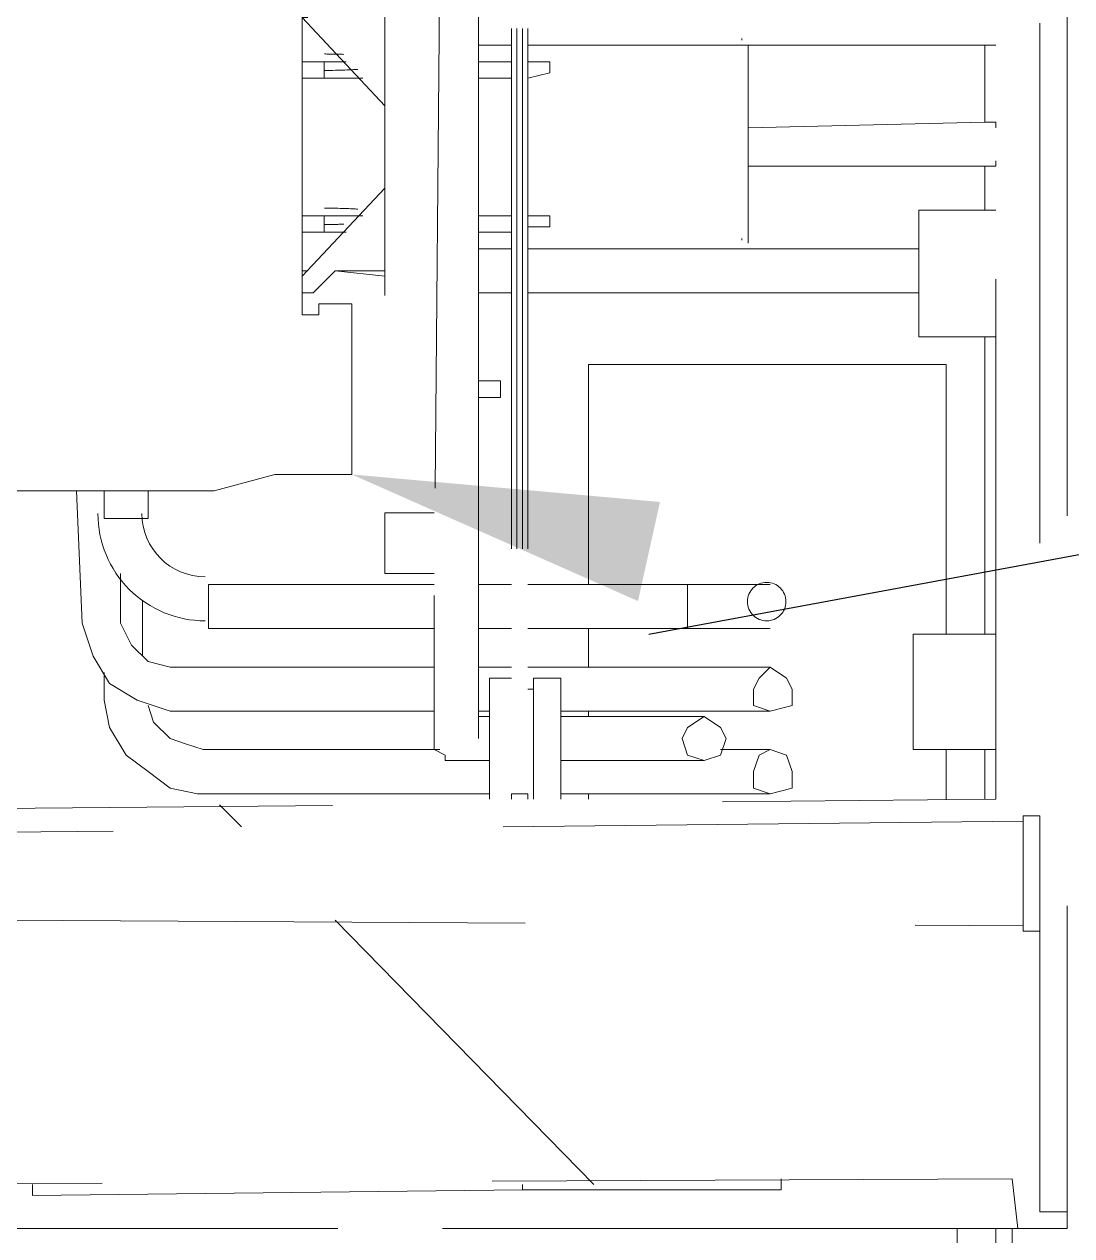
# Model space of a CAD drawing. Header units: metres. Extents: x 2999 to 3164, y 1641 to 1678.
# Drawn here: x 3140.9976 to 3141.4004, y 1664.7354 to 1665.2014 of the extents above; entities that cross this region are included whole.
import ezdxf

# ---------------------------------------------------------------- set-up
doc = ezdxf.new("R2010")
doc.units = ezdxf.units.M
doc.linetypes.add('CONTORNO_QUADRO_T', pattern=[0.35, 0.2, -0.15])
doc.layers.add('PDF28_Geometry', color=7, linetype='Continuous')
doc.layers.add('PDF28_Solid Fills', color=7, linetype='Continuous', true_color=0x00a5dd)

msp = doc.modelspace()

# ---------------------------------------------------------------- linework, layer by layer
at = {"layer": 'PDF28_Geometry', "linetype": 'CONTORNO_QUADRO_T', "lineweight": 15}
for points in [[(3141.172229623183, 1664.926636278035), (3141.172229623183, 1664.928752931904), (3141.172229623183, 1664.935102893513), (3141.172229623183, 1664.958386086079), (3141.172229623183, 1665.007069125081), (3141.172229623183, 1665.106551856953), (3141.172229623183, 1665.206034588826), (3141.172229623183, 1665.218734512044), (3141.178579584792, 1665.229317781392), (3141.18916285414, 1665.235667743), (3141.199746123489, 1665.23778439687), (3141.25054581636, 1665.23778439687), (3141.275945662795, 1665.23778439687), (3141.286528932144, 1665.242017704609), (3141.297112201492, 1665.248367666218), (3141.303462163101, 1665.258950935566), (3141.30769547084, 1665.269534204915), (3141.309812124709, 1665.29493405135), (3141.309812124709, 1665.394416783223), (3141.309812124709, 1665.593382246968)], [(3141.398711587234, 1665.567982400532), (3141.398711587234, 1665.559515785054), (3141.398711587234, 1665.220851165913), (3141.398711587234, 1665.212384550435), (3141.398711587234, 1664.744604045247)], [(3141.155296392226, 1665.218734512044), (3141.155296392226, 1665.29705070522), (3141.136246507399, 1665.29705070522), (3141.136246507399, 1665.01341908669), (3141.155296392226, 1665.01341908669)], [(3141.157413046096, 1665.222967819783), (3141.155296392226, 1664.981669278645), (3141.155296392226, 1664.95203612447), (3141.155296392226, 1664.939336201252), (3141.155296392226, 1664.928752931904), (3141.155296392226, 1664.924519624165), (3141.155296392226, 1664.922402970295), (3141.159529699965, 1664.920286316426), (3141.159529699965, 1664.918169662556), (3141.161646353835, 1664.918169662556), (3141.163763007705, 1664.918169662556), (3141.165879661574, 1664.918169662556), (3141.176462930923, 1664.918169662556)], [(3140.916114504959, 1664.89911977773), (3141.371195086929, 1664.903353085469), (3141.371195086929, 1665.210267896565)], [(3141.106613353225, 1665.203917934956), (3141.104496699355, 1665.203917934956), (3141.136246507399, 1665.170051473042)], [(3141.388128317886, 1665.201801281087), (3141.388128317886, 1664.89700312386), (3141.381778356277, 1664.89700312386), (3141.381778356277, 1664.89488646999), (3140.990197390396, 1664.890653162251)], [(3141.172229623183, 1665.193334665608), (3141.184929546401, 1665.193334665608)], [(3141.19127950801, 1665.193334665608), (3141.371195086929, 1665.193334665608)], [(3141.275945662795, 1665.117135126301), (3141.275945662795, 1665.193334665608)], [(3141.127779891921, 1665.18063474239), (3141.104496699355, 1665.18063474239), (3141.112963314834, 1665.18063474239), (3141.112963314834, 1665.186984703999), (3141.104496699355, 1665.186984703999), (3141.121429930312, 1665.186984703999)], [(3141.172229623183, 1665.186984703999), (3141.184929546401, 1665.186984703999)], [(3141.19127950801, 1665.186984703999), (3141.199746123489, 1665.186984703999), (3141.199746123489, 1665.18275139626), (3141.19127950801, 1665.18063474239)], [(3141.184929546401, 1665.18063474239), (3141.172229623183, 1665.18063474239)], [(3141.371195086929, 1665.148884934346), (3141.371195086929, 1665.146768280476), (3141.36696177919, 1665.146768280476), (3141.275945662795, 1665.146768280476), (3141.275945662795, 1665.161584857563), (3141.36696177919, 1665.163701511433), (3141.371195086929, 1665.163701511433), (3141.371195086929, 1665.161584857563)], [(3141.136246507399, 1665.138301664998), (3141.104496699355, 1665.104435203084)], [(3141.371195086929, 1665.129835049519), (3141.341561932754, 1665.129835049519), (3141.341561932754, 1665.081152010518), (3141.371195086929, 1665.081152010518)], [(3141.121429930312, 1665.121368434041), (3141.104496699355, 1665.121368434041), (3141.112963314834, 1665.121368434041), (3141.112963314834, 1665.127718395649), (3141.104496699355, 1665.127718395649), (3141.127779891921, 1665.127718395649)], [(3141.172229623183, 1665.127718395649), (3141.184929546401, 1665.127718395649)], [(3141.19127950801, 1665.127718395649), (3141.199746123489, 1665.127718395649), (3141.199746123489, 1665.12348508791), (3141.19127950801, 1665.12348508791)], [(3141.184929546401, 1665.121368434041), (3141.172229623183, 1665.121368434041)], [(3141.172229623183, 1665.115018472432), (3141.184929546401, 1665.115018472432)], [(3141.19127950801, 1665.115018472432), (3141.341561932754, 1665.115018472432)], [(3141.104496699355, 1665.098085241475), (3141.108730007094, 1665.098085241475), (3141.117196622573, 1665.106551856953), (3141.136246507399, 1665.106551856953)], [(3141.106613353225, 1665.106551856953), (3141.104496699355, 1665.106551856953)], [(3141.136246507399, 1665.104435203084), (3141.117196622573, 1665.106551856953)], [(3141.172229623183, 1665.098085241475), (3141.184929546401, 1665.098085241475)], [(3141.19127950801, 1665.098085241475), (3141.341561932754, 1665.098085241475)], [(3141.214562700576, 1665.070568741169), (3141.214562700576, 1664.985902586384), (3141.214562700576, 1665.070568741169), (3141.352145202102, 1665.070568741169), (3141.352145202102, 1664.966852701558)], [(3141.172229623183, 1665.064218779561), (3141.180696238662, 1665.064218779561), (3141.180696238662, 1665.057868817952), (3141.172229623183, 1665.057868817952)], [(3141.017713890701, 1665.021885702168), (3141.019830544571, 1664.971086009297), (3141.02406385231, 1664.958386086079), (3141.030413813919, 1664.947802816731), (3141.040997083267, 1664.941452855122), (3141.053697006485, 1664.937219547383), (3141.155296392226, 1664.937219547383)], [(3141.028297160049, 1665.021885702168), (3141.028297160049, 1665.01130243282)], [(3141.045230391006, 1665.01130243282), (3141.045230391006, 1665.021885702168)], [(3141.136246507399, 1665.01341908669), (3141.136246507399, 1664.990135894124), (3141.155296392226, 1664.990135894124)], [(3141.155296392226, 1664.95415277834), (3141.081213506789, 1664.95415277834), (3141.064280275833, 1664.95415277834), (3141.053697006485, 1664.95415277834), (3141.045230391006, 1664.956269432209), (3141.038880429397, 1664.962619393818), (3141.034647121658, 1664.971086009297), (3141.034647121658, 1664.990135894124)], [(3141.155296392226, 1664.985902586384), (3141.068513583572, 1664.985902586384)], [(3141.184929546401, 1664.985902586384), (3141.172229623183, 1664.985902586384)], [(3141.284412278274, 1664.985902586384), (3141.252662470229, 1664.985902586384), (3141.19127950801, 1664.985902586384)], [(3141.043113737137, 1664.958386086079), (3141.043113737137, 1664.964736047688), (3141.043113737137, 1664.973202663167), (3141.043113737137, 1664.979552624775)], [(3141.068513583572, 1664.968969355427), (3141.155296392226, 1664.968969355427)], [(3141.172229623183, 1664.968969355427), (3141.184929546401, 1664.968969355427)], [(3141.19127950801, 1664.968969355427), (3141.252662470229, 1664.968969355427), (3141.284412278274, 1664.968969355427)], [(3141.371195086929, 1664.966852701558), (3141.339445278884, 1664.966852701558), (3141.339445278884, 1664.922402970295), (3141.371195086929, 1664.922402970295)], [(3141.184929546401, 1664.95415277834), (3141.172229623183, 1664.95415277834)], [(3141.284412278274, 1664.95415277834), (3141.282295624404, 1664.95415277834), (3141.273829008926, 1664.95415277834), (3141.24631250862, 1664.95415277834), (3141.19127950801, 1664.95415277834)], [(3141.028297160049, 1664.95203612447), (3141.028297160049, 1664.941452855122), (3141.030413813919, 1664.930869585774), (3141.036763775528, 1664.920286316426), (3141.045230391006, 1664.913936354817), (3141.053697006485, 1664.907586393208), (3141.064280275833, 1664.905469739339), (3141.087563468398, 1664.905469739339), (3141.176462930923, 1664.905469739339)], [(3141.184929546401, 1664.949919470601), (3141.176462930923, 1664.949919470601), (3141.176462930923, 1664.903353085469)], [(3141.203979431228, 1664.903353085469), (3141.203979431228, 1664.949919470601), (3141.19339616188, 1664.949919470601), (3141.19339616188, 1664.903353085469)], [(3141.19339616188, 1664.945686162861), (3141.19127950801, 1664.945686162861)], [(3141.157413046096, 1664.922402970295), (3141.096030083876, 1664.922402970295), (3141.066396929702, 1664.922402970295), (3141.060046968094, 1664.924519624165), (3141.053697006485, 1664.926636278035), (3141.047347044876, 1664.932986239644), (3141.045230391006, 1664.939336201252)], [(3141.172229623183, 1664.937219547383), (3141.176462930923, 1664.937219547383)], [(3141.176462930923, 1664.935102893513), (3141.172229623183, 1664.935102893513)], [(3141.203979431228, 1664.937219547383), (3141.252662470229, 1664.937219547383), (3141.275945662795, 1664.937219547383), (3141.282295624404, 1664.937219547383), (3141.284412278274, 1664.937219547383)], [(3141.259012431838, 1664.935102893513), (3141.256895777969, 1664.935102893513), (3141.252662470229, 1664.935102893513), (3141.239962547012, 1664.935102893513), (3141.203979431228, 1664.935102893513)], [(3141.284412278274, 1664.922402970295), (3141.280178970535, 1664.922402970295), (3141.265362393447, 1664.922402970295)], [(3141.352145202102, 1664.922402970295), (3141.352145202102, 1664.903353085469)], [(3141.203979431228, 1664.918169662556), (3141.239962547012, 1664.918169662556), (3141.252662470229, 1664.918169662556), (3141.256895777969, 1664.918169662556), (3141.259012431838, 1664.918169662556)], [(3141.184929546401, 1664.903353085469), (3141.184929546401, 1664.905469739339), (3141.19127950801, 1664.905469739339), (3141.19127950801, 1664.903353085469)], [(3141.203979431228, 1664.905469739339), (3141.252662470229, 1664.905469739339), (3141.275945662795, 1664.905469739339), (3141.282295624404, 1664.905469739339), (3141.284412278274, 1664.905469739339)], [(3141.388128317886, 1664.852553392598), (3141.388128317886, 1664.89700312386)], [(3141.381778356277, 1664.854670046467), (3141.381778356277, 1664.89488646999)], [(3140.990197390396, 1664.856786700337), (3141.381778356277, 1664.854670046467), (3141.381778356277, 1664.852553392598), (3141.388128317886, 1664.852553392598), (3141.388128317886, 1664.744604045247), (3141.398711587234, 1664.744604045247), (3141.398711587234, 1664.738254083638), (3141.379661702407, 1664.738254083638), (3141.377545048538, 1664.757303968464), (3140.90764788948, 1664.755187314595)], [(3141.18916285414, 1664.755187314595), (3141.18916285414, 1664.753070660725), (3141.288645586013, 1664.753070660725), (3141.288645586013, 1664.757303968464)], [(3141.000780659744, 1664.755187314595), (3141.000780659744, 1664.750954006855), (3141.18916285414, 1664.753070660725)], [(3141.379661702407, 1664.738254083638), (3140.90764788948, 1664.738254083638)], [(3140.918231158828, 1664.738254083638), (3141.356378509841, 1664.738254083638), (3141.356378509841, 1664.695921006245)], [(3141.358495163711, 1664.738254083638), (3140.920347812698, 1664.738254083638)]]:
    msp.add_lwpolyline(points, dxfattribs=at)
for points in [[(3141.117196622573, 1665.212384550435), (3141.123546584182, 1665.220851165913), (3141.123546584182, 1665.267417551045), (3141.093913430007, 1665.267417551045), (3141.070630237441, 1665.273767512654), (3140.983847428787, 1665.273767512654), (3140.983847428787, 1665.220851165913), (3140.90764788948, 1665.220851165913), (3140.90764788948, 1665.074802048909), (3140.983847428787, 1665.074802048909), (3140.983847428787, 1665.021885702168), (3141.070630237441, 1665.021885702168), (3141.093913430007, 1665.028235663777), (3141.123546584182, 1665.028235663777), (3141.123546584182, 1665.093851933735), (3141.110846660964, 1665.093851933735), (3141.110846660964, 1665.089618625996), (3141.104496699355, 1665.089618625996), (3141.104496699355, 1665.212384550435)], [(3141.214562700576, 1664.968969355427), (3141.214562700576, 1664.95415277834)], [(3141.284412278274, 1664.937219547383), (3141.278062316665, 1664.939336201252), (3141.278062316665, 1664.945686162861), (3141.280178970535, 1664.949919470601), (3141.284412278274, 1664.95415277834), (3141.290762239883, 1664.949919470601), (3141.292878893752, 1664.945686162861), (3141.292878893752, 1664.939336201252)], [(3141.214562700576, 1664.937219547383), (3141.214562700576, 1664.935102893513)], [(3141.259012431838, 1664.918169662556), (3141.252662470229, 1664.920286316426), (3141.25054581636, 1664.926636278035), (3141.252662470229, 1664.930869585774), (3141.259012431838, 1664.935102893513), (3141.265362393447, 1664.930869585774), (3141.267479047317, 1664.926636278035), (3141.265362393447, 1664.920286316426)], [(3141.284412278274, 1664.905469739339), (3141.278062316665, 1664.907586393208), (3141.278062316665, 1664.913936354817), (3141.280178970535, 1664.920286316426), (3141.284412278274, 1664.922402970295), (3141.290762239883, 1664.920286316426), (3141.292878893752, 1664.913936354817), (3141.292878893752, 1664.907586393208)], [(3141.214562700576, 1664.905469739339), (3141.214562700576, 1664.903353085469)]]:
    msp.add_lwpolyline(points, close=True, dxfattribs=at)
at = {"layer": 'PDF28_Geometry', "color": 5, "linetype": 'CONTORNO_QUADRO_T', "lineweight": 15}
for points in [[(3141.184929546401, 1665.199684627217), (3141.184929546401, 1664.905469739339)], [(3141.187046200271, 1665.199684627217), (3141.187046200271, 1664.905469739339)], [(3141.18916285414, 1665.199684627217), (3141.18916285414, 1664.905469739339)], [(3141.19127950801, 1665.199684627217), (3141.19127950801, 1664.905469739339)]]:
    msp.add_lwpolyline(points, dxfattribs=at)
at = {"layer": 'PDF28_Geometry', "color": 150, "linetype": 'CONTORNO_QUADRO_T', "lineweight": 25, "true_color": 0x007fff}
msp.add_lwpolyline([(3141.237845893142, 1664.966852701558), (3142.461271829787, 1665.193334665608), (3143.24443376155, 1665.195451319478)], dxfattribs=at)
at = {"layer": 'PDF28_Geometry', "color": 8, "linetype": 'CONTORNO_QUADRO_T', "lineweight": 15, "true_color": 0x808080}
for points in [[(3141.36696177919, 1665.163701511433), (3141.36696177919, 1665.193334665608)], [(3141.36696177919, 1665.129835049519), (3141.36696177919, 1665.146768280476)], [(3141.36696177919, 1664.966852701558), (3141.36696177919, 1665.081152010518)], [(3141.028297160049, 1665.01130243282), (3141.045230391006, 1665.01130243282)], [(3141.068513583572, 1664.968969355427), (3141.068513583572, 1664.985902586384)], [(3141.252662470229, 1664.968969355427), (3141.252662470229, 1664.985902586384)], [(3141.36696177919, 1664.903353085469), (3141.36696177919, 1664.922402970295)]]:
    msp.add_lwpolyline(points, dxfattribs=at)
at = {"layer": 'PDF28_Geometry', "linetype": 'CONTORNO_QUADRO_T', "lineweight": 0}
for points in [[(3141.081213506789, 1664.892769816121), (3141.072746891311, 1664.901236431599)], [(3141.216679354446, 1664.755187314595), (3141.117196622573, 1664.856786700337)]]:
    msp.add_lwpolyline(points, dxfattribs=at)
at = {"layer": 'PDF28_Geometry', "linetype": 'CONTORNO_QUADRO_T', "lineweight": 15}
msp.add_lwpolyline([(3141.366698177371, 1664.676296395136, 0.004510135514841562), (3141.36696177919, 1664.681104429158), (3140.899181274001, 1664.683221083027), (3140.899181274001, 1664.721320852681), (3140.84838158113, 1664.721320852681), (3140.84838158113, 1664.683221083027), (3140.839914965652, 1664.683221083027), (3140.839914965652, 1664.731904122029), (3140.90976454335, 1664.731904122029), (3140.911881197219, 1664.738254083638), (3140.918231158828, 1664.738254083638), (3140.918231158828, 1664.698037660115), (3141.371195086929, 1664.695921006245), (3141.371195086929, 1664.738254083638), (3141.377545048538, 1664.738254083638), (3141.377545048538, 1664.731904122029), (3141.398711587234, 1664.731904122029), (3141.398711587234, 1664.72555416042), (3141.392361625625, 1664.72555416042), (3141.392361625625, 1663.902175805134)], format="xyb", dxfattribs=at)
msp.add_circle((3141.283109027246, 1664.979337308002), 0.007408279393749211, dxfattribs=at)
for centre, radius, start, end in [((3141.264060016088, 1665.195244588916), 0.009522982965532075, 0.0001063179558907027, 4.115270765834556), ((3141.108727807015, 1664.793290316994), 0.3966826267369352, 88.30678801701582, 89.37188771333237), ((3141.108724130846, 1665.521209413332), 0.396894864005687, 270.6283071176538, 271.6922561532988), ((3141.264055013074, 1665.119043063425), 0.009527985986278792, 355.7103581107559, 359.999101570524), ((3141.067201581962, 1665.013205785627), 0.04127462206326701, 179.999821768433, 270.0001782323877), ((3141.067201722889, 1665.013205926552), 0.02434153203188994, 180.0000294965923, 269.9999705037985)]:
    msp.add_arc(centre, radius, start, end, dxfattribs=at)
for points in [[(3141.113076403774, 1665.183606874748), (3141.119069679975, 1665.183679542543), (3141.123558406749, 1665.183826975172), (3141.125844626815, 1665.184026218471)], [(3141.125840601491, 1665.130261644268), (3141.123553112865, 1665.130460727127), (3141.11906608105, 1665.130608006789), (3141.113076403774, 1665.13068064586)]]:
    msp.add_open_spline(points, degree=3, dxfattribs=at)
at = {"layer": 'PDF28_Solid Fills', "color": 150, "linetype": 'CONTORNO_QUADRO_T', "true_color": 0x007fff, "transparency": 33554559}
msp.add_solid([(3141.233612585403, 1664.979552624775), (3141.242079200881, 1665.017652394429), (3141.123546584182, 1665.028235663777)], dxfattribs=at)

doc.saveas('drawing.dxf')
